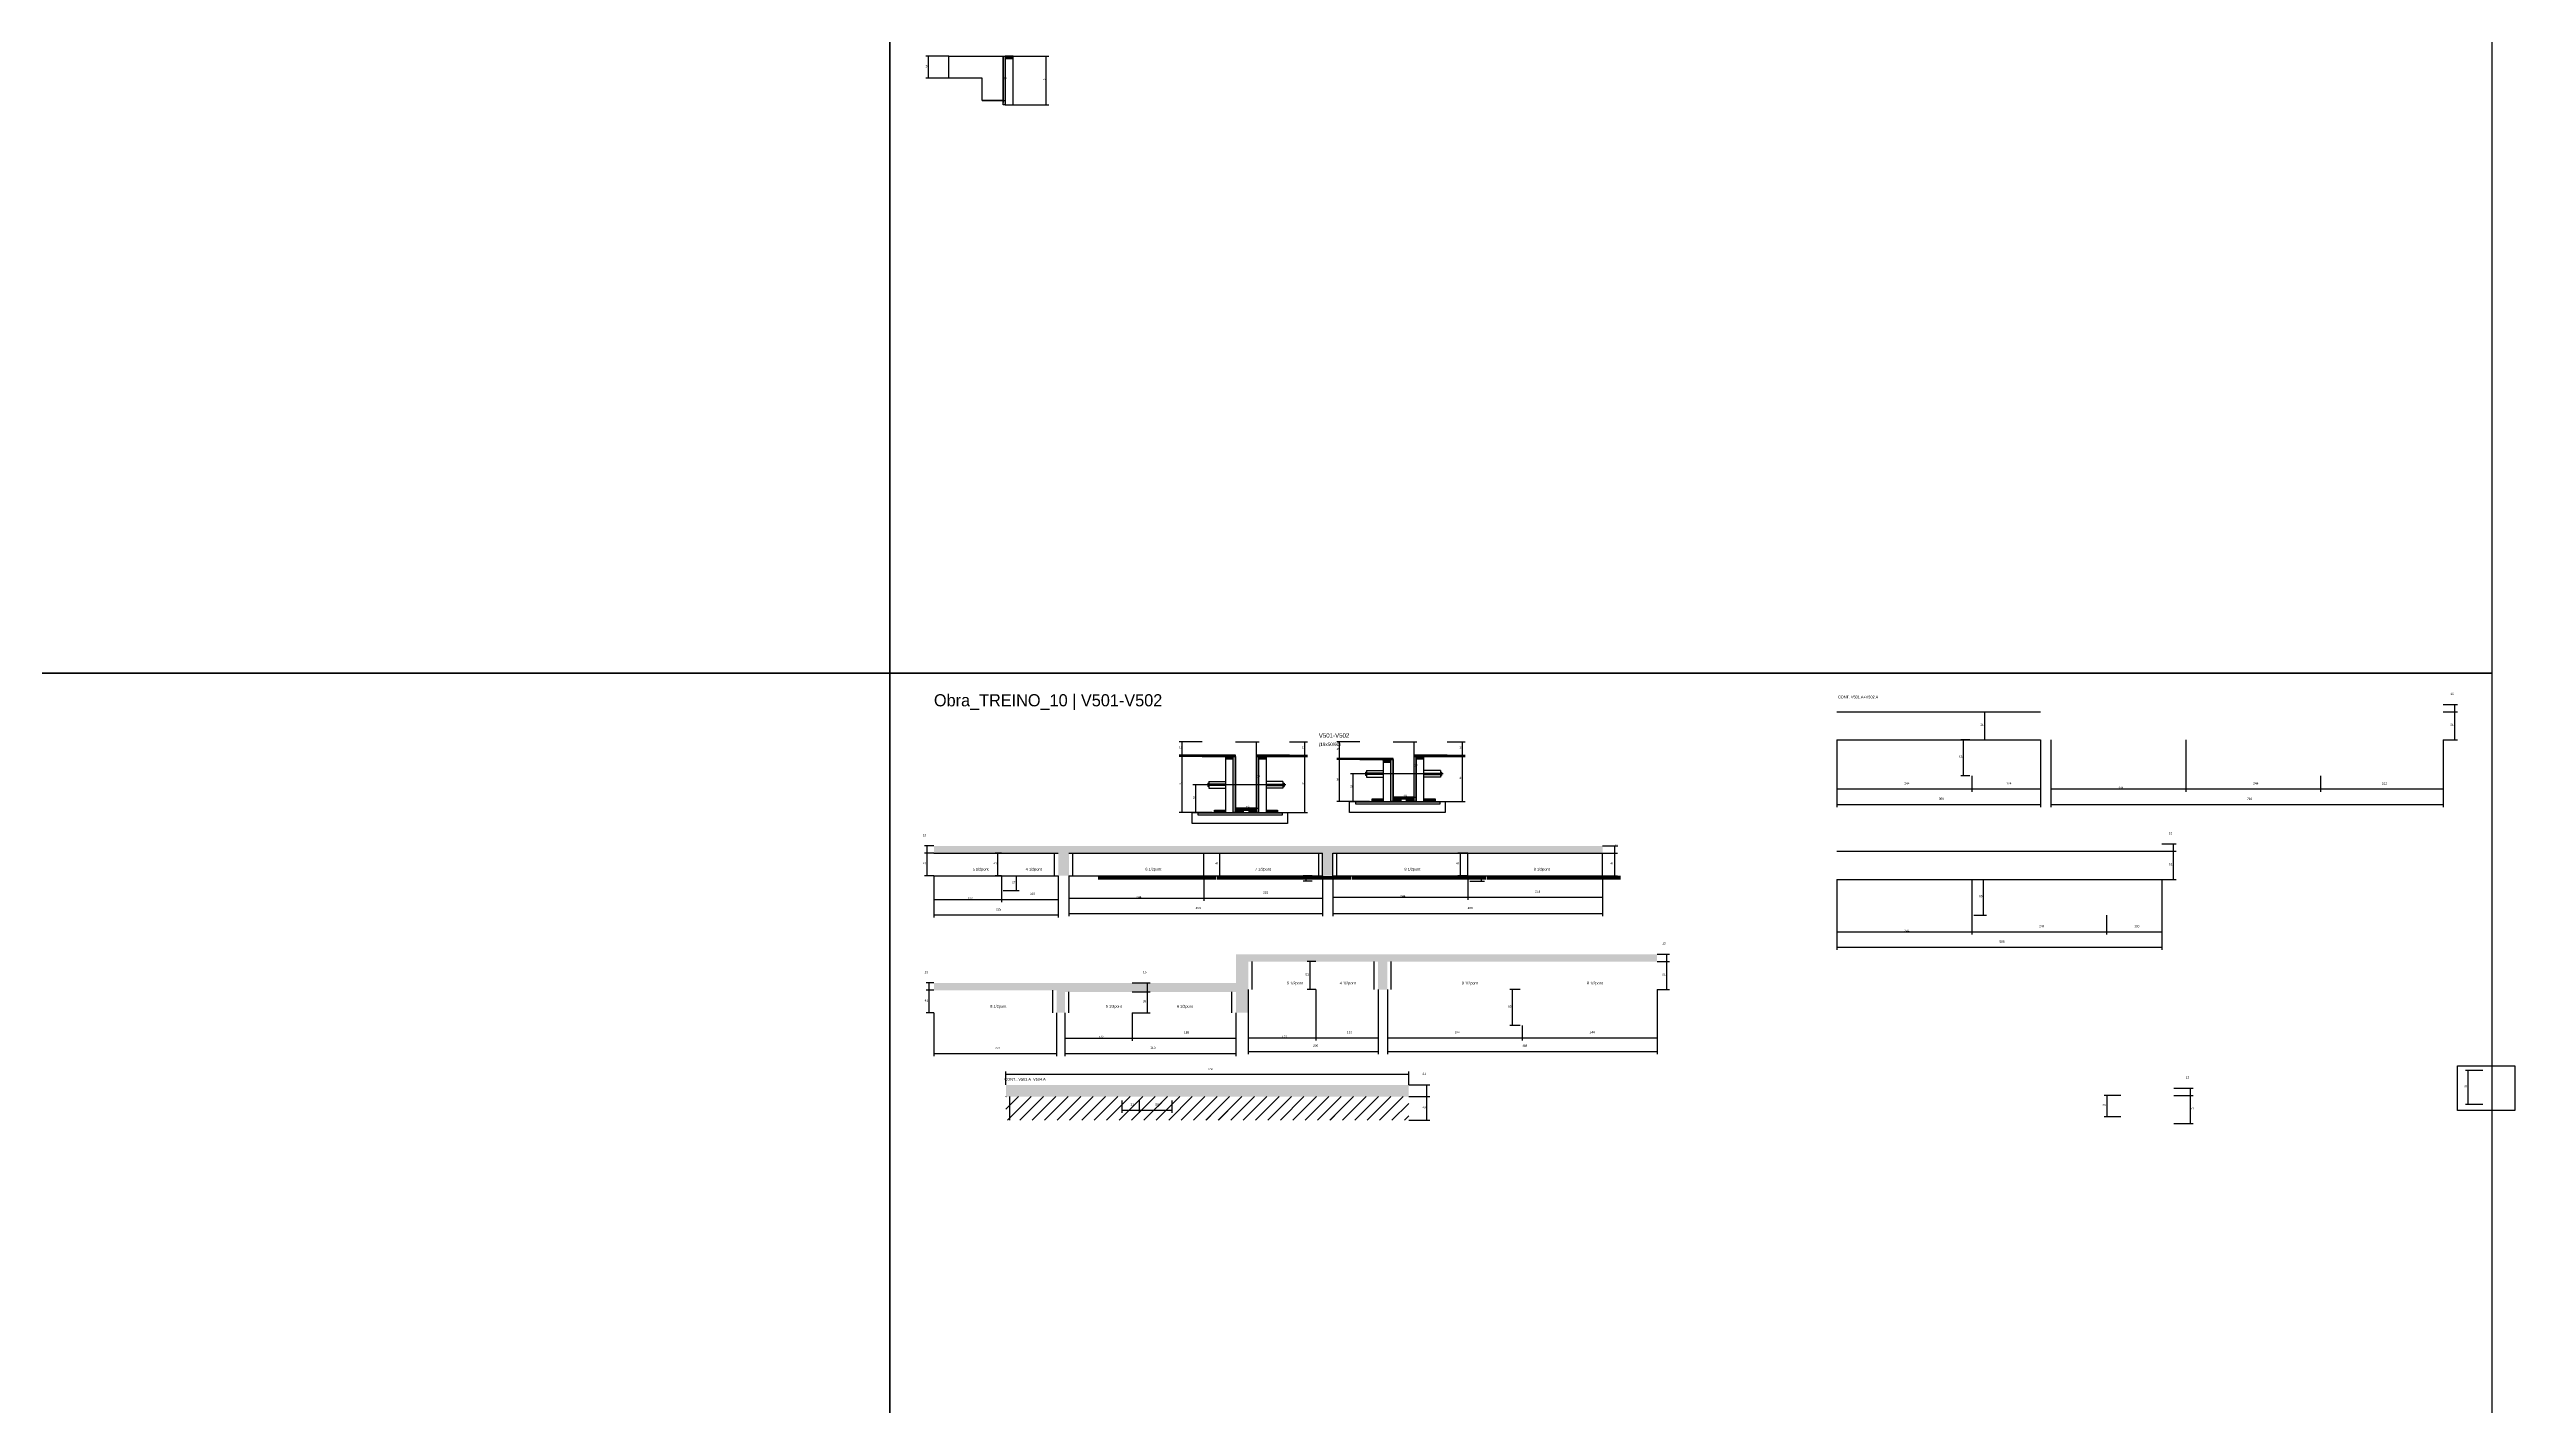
# Model space of a CAD drawing. Header units: metres. Extents: x -41 to 34840, y -36000 to 1848.
# Drawn here: x 30379 to 34840, y -17526 to -15071 of the extents above; entities that cross this region are included whole.
import ezdxf

# ---------------------------------------------------------------- set-up
doc = ezdxf.new("R2010")
doc.units = ezdxf.units.M
for name, color, linetype in [('barrote', 126, 'Continuous'), ('CELL_BORDER', 8, 'Continuous'), ('CONCRETO', 251, 'Continuous'), ('COTA', 4, 'Continuous'), ('Cota Seção (2x)', 4, 'Continuous'), ('Hachura', 253, 'Continuous'), ('LABEL_ID', 3, 'Continuous'), ('Madeira', 126, 'Continuous'), ('NOMENCLATURA', 7, 'Continuous'), ('Painéis', 200, 'Continuous'), ('SARR_2.2x7', 40, 'Continuous'), ('SCO-___-LAJ', 4, 'Continuous'), ('TENSOR', 2, 'Continuous'), ('Texto Seção', 7, 'Continuous')]:
    doc.layers.add(name, color=color, linetype=linetype)

msp = doc.modelspace()

# ---------------------------------------------------------------- hatches: boundary and pattern name
at = {"layer": 'COTA'}
h = msp.add_hatch(dxfattribs=at)
h.set_pattern_fill('AR-CONC', scale=0.03)
h.paths.add_polyline_path([(32683.2, -16525.8), (32683.2, -16566.6), (32701.9, -16566.6), (32701.9, -16525.8), (33189.9, -16525.8), (33189.9, -16512.6), (31980, -16512.6), (31980, -16525.8), (32204.9, -16525.8), (32204.9, -16566.6), (32224.2, -16566.6), (32224.2, -16525.8)])
h = msp.add_hatch(dxfattribs=at)
h.set_pattern_fill('AR-CONC', scale=0.03)
h.paths.add_polyline_path([(32548.8, -16772.7), (32548.8, -16721.9), (32783.8, -16721.9), (32783.8, -16772.7), (32800.5, -16772.7), (32800.5, -16721.9), (33288.5, -16721.9), (33288.5, -16708.7), (32526.3, -16708.7), (32526.3, -16760.7), (31980, -16760.7), (31980, -16773.9), (32201.9, -16773.9), (32201.9, -16814.7), (32216.9, -16814.7), (32216.9, -16776.9), (32526.3, -16776.9), (32526.3, -16814.7), (32548.8, -16814.7)])
h = msp.add_hatch(dxfattribs=at)
h.set_pattern_fill('AR-CONC', scale=0.03)
h.paths.add_polyline_path([(32410.1, -16945.1), (32320.1, -16945.1), (32128, -16945.1), (32110.2, -16945.1), (32110.2, -16966.3), (32128.1, -16966.3), (32320.2, -16966.3), (32410.2, -16966.3), (32839.3, -16966.3), (32839.3, -16945.1)])
at = {"layer": 'Hachura'}
h = msp.add_hatch(color=8, dxfattribs=at)
h.dxf.hatch_style = 1
h.paths.add_polyline_path([(32105.1, -15083.3), (32109.1, -15083.3), (32109.1, -15083.3), (32109.1, -15171.3), (32109.1, -15171.3), (32105.1, -15171.3), (32105.1, -15171.3), (32105.1, -15083.3)])
h = msp.add_hatch(dxfattribs=at)
h.set_pattern_fill('ANSI31', scale=0.5)
h.paths.add_polyline_path([(32123.1, -15087.7), (32123.1, -15083.3), (32123.1, -15083.3), (32109.1, -15083.3), (32109.1, -15083.3), (32109.1, -15087.7), (32109.1, -15087.7), (32123.1, -15087.7)])
h = msp.add_hatch(color=8, dxfattribs=at)
h.dxf.hatch_style = 1
h.paths.add_polyline_path([(32525.6, -16350.5), (32525.6, -16348.1), (32525.6, -16348.1), (32465.6, -16348.1), (32465.6, -16348.1), (32465.6, -16350.5), (32465.6, -16350.5), (32525.6, -16350.5)])
h = msp.add_hatch(dxfattribs=at)
h.set_pattern_fill('ANSI31', scale=0.5)
h.paths.add_polyline_path([(32521.6, -16354.9), (32521.6, -16350.5), (32521.6, -16350.5), (32507.6, -16350.5), (32507.6, -16350.5), (32507.6, -16354.9), (32507.6, -16354.9), (32521.6, -16354.9)])
h = msp.add_hatch(color=8, dxfattribs=at)
h.dxf.hatch_style = 1
h.paths.add_polyline_path([(32521.6, -16350.5), (32525.6, -16350.5), (32525.6, -16350.5), (32525.6, -16452.1), (32525.6, -16452.1), (32521.6, -16452.1), (32521.6, -16452.1), (32521.6, -16350.5)])
h = msp.add_hatch(color=8, dxfattribs=at)
h.dxf.hatch_style = 1
h.paths.add_polyline_path([(32623.6, -16350.5), (32623.6, -16348.1), (32623.6, -16348.1), (32563.6, -16348.1), (32563.6, -16348.1), (32563.6, -16350.5), (32563.6, -16350.5), (32623.6, -16350.5)])
h = msp.add_hatch(color=8, dxfattribs=at)
h.dxf.hatch_style = 1
h.paths.add_polyline_path([(32563.6, -16350.5), (32567.6, -16350.5), (32567.6, -16350.5), (32567.6, -16452.1), (32567.6, -16452.1), (32563.6, -16452.1), (32563.6, -16452.1), (32563.6, -16350.5)])
h = msp.add_hatch(dxfattribs=at)
h.set_pattern_fill('ANSI31', scale=0.5)
h.paths.add_polyline_path([(32581.6, -16354.9), (32581.6, -16350.5), (32581.6, -16350.5), (32567.6, -16350.5), (32567.6, -16350.5), (32567.6, -16354.9), (32567.6, -16354.9), (32581.6, -16354.9)])
h = msp.add_hatch(color=8, dxfattribs=at)
h.dxf.hatch_style = 1
h.paths.add_polyline_path([(32810.7, -16356.5), (32810.7, -16354.1), (32810.7, -16354.1), (32750.7, -16354.1), (32750.7, -16354.1), (32750.7, -16356.5), (32750.7, -16356.5), (32810.7, -16356.5)])
h = msp.add_hatch(dxfattribs=at)
h.set_pattern_fill('ANSI31', scale=0.5)
h.paths.add_polyline_path([(32806.7, -16360.9), (32806.7, -16356.5), (32806.7, -16356.5), (32792.7, -16356.5), (32792.7, -16356.5), (32792.7, -16360.9), (32792.7, -16360.9), (32806.7, -16360.9)])
h = msp.add_hatch(color=8, dxfattribs=at)
h.dxf.hatch_style = 1
h.paths.add_polyline_path([(32806.7, -16356.5), (32810.7, -16356.5), (32810.7, -16356.5), (32810.7, -16432.1), (32810.7, -16432.1), (32806.7, -16432.1), (32806.7, -16432.1), (32806.7, -16356.5)])
h = msp.add_hatch(color=8, dxfattribs=at)
h.dxf.hatch_style = 1
h.paths.add_polyline_path([(32908.7, -16350.5), (32908.7, -16348.1), (32908.7, -16348.1), (32848.7, -16348.1), (32848.7, -16348.1), (32848.7, -16350.5), (32848.7, -16350.5), (32908.7, -16350.5)])
h = msp.add_hatch(color=8, dxfattribs=at)
h.dxf.hatch_style = 1
h.paths.add_polyline_path([(32848.7, -16350.5), (32852.7, -16350.5), (32852.7, -16350.5), (32852.7, -16432.1), (32852.7, -16432.1), (32848.7, -16432.1), (32848.7, -16432.1), (32848.7, -16350.5)])
h = msp.add_hatch(dxfattribs=at)
h.set_pattern_fill('ANSI31', scale=0.5)
h.paths.add_polyline_path([(32866.7, -16354.9), (32866.7, -16350.5), (32866.7, -16350.5), (32852.7, -16350.5), (32852.7, -16350.5), (32852.7, -16354.9), (32852.7, -16354.9), (32866.7, -16354.9)])
h = msp.add_hatch(dxfattribs=at)
h.set_pattern_fill('ANSI31', scale=0.5)
h.paths.add_polyline_path([(32487.6, -16452.1), (32487.6, -16447.7), (32487.6, -16447.7), (32507.6, -16447.7), (32507.6, -16447.7), (32507.6, -16452.1), (32507.6, -16452.1), (32487.6, -16452.1)])
h = msp.add_hatch(color=8, dxfattribs=at)
h.dxf.hatch_style = 1
h.paths.add_polyline_path([(32563.6, -16447.7), (32563.6, -16444.1), (32563.6, -16444.1), (32525.6, -16444.1), (32525.6, -16444.1), (32525.6, -16447.7), (32525.6, -16447.7), (32563.6, -16447.7)])
h = msp.add_hatch(dxfattribs=at)
h.set_pattern_fill('ANSI31', scale=0.5)
h.paths.add_polyline_path([(32525.6, -16452.1), (32525.6, -16447.7), (32525.6, -16447.7), (32539.6, -16447.7), (32539.6, -16447.7), (32539.6, -16452.1), (32539.6, -16452.1), (32525.6, -16452.1)])
h = msp.add_hatch(dxfattribs=at)
h.set_pattern_fill('ANSI31', scale=0.5)
h.paths.add_polyline_path([(32563.6, -16452.1), (32563.6, -16447.7), (32563.6, -16447.7), (32549.6, -16447.7), (32549.6, -16447.7), (32549.6, -16452.1), (32549.6, -16452.1), (32563.6, -16452.1)])
h = msp.add_hatch(dxfattribs=at)
h.set_pattern_fill('ANSI31', scale=0.5)
h.paths.add_polyline_path([(32581.6, -16452.1), (32581.6, -16447.7), (32581.6, -16447.7), (32601.6, -16447.7), (32601.6, -16447.7), (32601.6, -16452.1), (32601.6, -16452.1), (32581.6, -16452.1)])
h = msp.add_hatch(dxfattribs=at)
h.set_pattern_fill('ANSI31', scale=0.5)
h.paths.add_polyline_path([(32772.7, -16432.1), (32772.7, -16427.7), (32772.7, -16427.7), (32792.7, -16427.7), (32792.7, -16427.7), (32792.7, -16432.1), (32792.7, -16432.1), (32772.7, -16432.1)])
h = msp.add_hatch(color=8, dxfattribs=at)
h.dxf.hatch_style = 1
h.paths.add_polyline_path([(32848.7, -16427.7), (32848.7, -16424.1), (32848.7, -16424.1), (32810.7, -16424.1), (32810.7, -16424.1), (32810.7, -16427.7), (32810.7, -16427.7), (32848.7, -16427.7)])
h = msp.add_hatch(dxfattribs=at)
h.set_pattern_fill('ANSI31', scale=0.5)
h.paths.add_polyline_path([(32810.7, -16432.1), (32810.7, -16427.7), (32810.7, -16427.7), (32824.7, -16427.7), (32824.7, -16427.7), (32824.7, -16432.1), (32824.7, -16432.1), (32810.7, -16432.1)])
h = msp.add_hatch(dxfattribs=at)
h.set_pattern_fill('ANSI31', scale=0.5)
h.paths.add_polyline_path([(32848.7, -16432.1), (32848.7, -16427.7), (32848.7, -16427.7), (32834.7, -16427.7), (32834.7, -16427.7), (32834.7, -16432.1), (32834.7, -16432.1), (32848.7, -16432.1)])
h = msp.add_hatch(dxfattribs=at)
h.set_pattern_fill('ANSI31', scale=0.5)
h.paths.add_polyline_path([(32866.7, -16432.1), (32866.7, -16427.7), (32866.7, -16427.7), (32886.7, -16427.7), (32886.7, -16427.7), (32886.7, -16432.1), (32886.7, -16432.1), (32866.7, -16432.1)])
h = msp.add_hatch(dxfattribs=at)
h.set_pattern_fill('ANSI31', scale=5)
h.paths.add_polyline_path([(32128.1, -16966.3), (32110.2, -16966.3), (32110.2, -17009.1), (32320.2, -17009.1), (32351.3, -17009.1), (32351.3, -16966.3), (32320.2, -16966.3)])
h = msp.add_hatch(dxfattribs=at)
h.set_pattern_fill('ANSI31', scale=5)
h.paths.add_polyline_path([(32595.3, -16966.3), (32410.2, -16966.3), (32351.3, -16966.3), (32351.3, -17009.1), (32410.2, -17009.1), (32595.3, -17009.1)])
h = msp.add_hatch(dxfattribs=at)
h.set_pattern_fill('ANSI31', scale=5)
h.paths.add_polyline_path([(32370, -16992.6), (32370, -16972), (32370, -16972), (32392.1, -16972), (32392.1, -16972), (32392.1, -16992.6), (32392.1, -16992.6), (32370, -16992.6)])
h = msp.add_hatch(dxfattribs=at)
h.set_pattern_fill('ANSI31', scale=5)
h.paths.add_polyline_path([(32465.8, -17008.3), (32465.8, -16992.1), (32465.8, -16992.1), (32533.3, -16992.1), (32533.3, -16992.1), (32533.3, -17008.3), (32533.3, -17008.3), (32465.8, -17008.3)])
h = msp.add_hatch(dxfattribs=at)
h.set_pattern_fill('ANSI31', scale=5)
h.paths.add_polyline_path([(32839.3, -16966.3), (32595.3, -16966.3), (32595.3, -17009.1), (32839.3, -17009.1)])
h = msp.add_hatch(dxfattribs=at)
h.set_pattern_fill('ANSI31', scale=5)
h.paths.add_polyline_path([(32681.3, -17008.2), (32748.9, -17008.2), (32748.9, -17008.2), (32754.4, -16992.2), (32754.4, -16992.2), (32686.8, -16992.2), (32686.8, -16992.2), (32681.3, -17008.2)])

# ---------------------------------------------------------------- linework, layer by layer
for p, q in [((32475.6, -16399.1), (32475.6, -16405.1)), ((32475.6, -16399.1), (32477.6, -16399.1)), ((32477.6, -16405.1), (32475.6, -16405.1)), ((32477.6, -16396.1), (32477.6, -16408.1)), ((32477.6, -16396.1), (32507.6, -16396.1)), ((32507.6, -16401.1), (32477.6, -16401.1)), ((32507.6, -16403.1), (32477.6, -16403.1)), ((32477.6, -16408.1), (32507.6, -16408.1)), ((32611.6, -16396.1), (32581.6, -16396.1)), ((32581.6, -16401.1), (32611.6, -16401.1)), ((32581.6, -16403.1), (32611.6, -16403.1)), ((32611.6, -16408.1), (32581.6, -16408.1)), ((32611.6, -16396.1), (32611.6, -16408.1)), ((32611.6, -16399.1), (32613.6, -16399.1)), ((32611.6, -16405.1), (32613.6, -16405.1)), ((32613.6, -16399.1), (32613.6, -16405.1)), ((32760.7, -16379.1), (32760.7, -16385.1)), ((32760.7, -16379.1), (32762.7, -16379.1)), ((32762.7, -16385.1), (32760.7, -16385.1)), ((32762.7, -16376.1), (32762.7, -16388.1)), ((32762.7, -16376.1), (32792.7, -16376.1)), ((32792.7, -16381.1), (32762.7, -16381.1)), ((32792.7, -16383.1), (32762.7, -16383.1)), ((32762.7, -16388.1), (32792.7, -16388.1)), ((32896.7, -16376.1), (32866.7, -16376.1)), ((32866.7, -16381.1), (32896.7, -16381.1)), ((32866.7, -16383.1), (32896.7, -16383.1)), ((32896.7, -16388.1), (32866.7, -16388.1)), ((32896.7, -16376.1), (32896.7, -16388.1)), ((32896.7, -16379.1), (32898.7, -16379.1)), ((32896.7, -16385.1), (32898.7, -16385.1)), ((32898.7, -16379.1), (32898.7, -16385.1))]:
    msp.add_line(p, q)
msp.add_lwpolyline([(34737.1, -16910.6), (34840.5, -16910.6), (34840.5, -16991.2), (34737.1, -16991.2)], close=True)
at = {"layer": 'barrote'}
for points in [[(32620, -16472.1), (32447, -16472.1), (32447, -16452.1), (32620, -16452.1)], [(32905.1, -16452.1), (32732.1, -16452.1), (32732.1, -16432.1), (32905.1, -16432.1)]]:
    msp.add_lwpolyline(points, close=True, dxfattribs=at)
at = {"layer": 'CELL_BORDER'}
for points in [[(29000, -16200), (31900, -16200), (31900, -14400), (29000, -14400)], [(31900, -16200), (34800, -16200), (34800, -14400), (31900, -14400)], [(29000, -18000), (31900, -18000), (31900, -16200), (29000, -16200)], [(31900, -18000), (34800, -18000), (34800, -16200), (31900, -16200)]]:
    msp.add_lwpolyline(points, close=True, dxfattribs=at)
at = {"layer": 'CONCRETO'}
msp.add_lwpolyline([(32067.1, -15123.3), (32007.1, -15123.3), (32007.1, -15083.3), (32067.1, -15083.3), (32067.1, -15083.3), (32105.1, -15083.3), (32105.1, -15166.9), (32105.1, -15166.9), (32105.1, -15163.3), (32067.1, -15163.3)], close=True, dxfattribs=at)
at = {"layer": 'COTA'}
for p, q in [((32007.1, -15083.3), (31965.4, -15083.3)), ((32007.1, -15123.3), (31965.4, -15123.3)), ((31970.4, -15123.3), (31970.4, -15083.3)), ((32123.1, -15083.3), (32188.1, -15083.3)), ((32183.1, -15171.3), (32183.1, -15083.3)), ((32123.1, -15171.3), (32188.1, -15171.3)), ((33858.1, -16270), (33886.6, -16270)), ((33881.6, -16320.8), (33881.6, -16270)), ((34711.3, -16256.8), (34737.2, -16256.8)), ((34711.3, -16270), (34737.2, -16270)), ((34711.3, -16270), (34737.2, -16270)), ((34732.2, -16270), (34732.2, -16256.8)), ((34732.2, -16320.8), (34732.2, -16270)), ((32465.6, -16324.1), (32423.9, -16324.1)), ((32428.9, -16348.1), (32428.9, -16324.1)), ((32623.6, -16324.1), (32656.2, -16324.1)), ((32651.2, -16348.1), (32651.2, -16324.1)), ((32750.7, -16324.1), (32709, -16324.1)), ((32714, -16354.1), (32714, -16324.1)), ((32908.7, -16324.1), (32941.3, -16324.1)), ((32936.3, -16348.1), (32936.3, -16324.1)), ((33614.1, -16320.8), (33614.1, -16414.6)), ((33614.1, -16320.8), (33614.1, -16442.5)), ((33854.6, -16320.8), (33838, -16320.8)), ((33843, -16385.8), (33843, -16320.8)), ((33858.1, -16320.8), (33886.6, -16320.8)), ((33982.6, -16320.8), (33982.6, -16414.6)), ((33982.6, -16320.8), (33982.6, -16442.5)), ((34001.3, -16320.8), (34001.3, -16414.6)), ((34001.3, -16320.8), (34001.3, -16442.5)), ((34245.3, -16320.8), (34245.3, -16414.6)), ((34711.3, -16320.8), (34711.3, -16442.5)), ((34711.3, -16320.8), (34737.2, -16320.8)), ((34711.3, -16320.8), (34711.3, -16414.6)), ((32465.6, -16348.1), (32423.9, -16348.1)), ((32465.6, -16350.5), (32423.9, -16350.5)), ((32428.9, -16452.1), (32428.9, -16350.5)), ((32581.6, -16350.5), (32656.2, -16350.5)), ((32623.6, -16348.1), (32656.2, -16348.1)), ((32651.2, -16452.1), (32651.2, -16350.5)), ((32750.7, -16354.1), (32709, -16354.1)), ((32750.7, -16356.5), (32709, -16356.5)), ((32714, -16432.1), (32714, -16356.5)), ((32866.7, -16350.5), (32941.3, -16350.5)), ((32908.7, -16348.1), (32941.3, -16348.1)), ((32936.3, -16432.1), (32936.3, -16350.5)), ((32472.3, -16402.1), (32448.7, -16402.1)), ((32453.7, -16452.1), (32453.7, -16402.1)), ((32757.4, -16382.1), (32733.8, -16382.1)), ((32738.8, -16432.1), (32738.8, -16382.1)), ((33614.1, -16409.6), (33858.1, -16409.6)), ((33854.6, -16385.8), (33838, -16385.8)), ((33858.1, -16385.8), (33858.1, -16414.6)), ((33858.1, -16385.8), (33858.1, -16414.6)), ((33858.1, -16409.6), (33982.6, -16409.6)), ((34001.3, -16409.6), (34245.3, -16409.6)), ((34245.4, -16385.8), (34245.4, -16414.6)), ((34245.4, -16409.6), (34489.3, -16409.6)), ((34489.3, -16385.8), (34489.3, -16414.6)), ((34489.3, -16385.8), (34489.3, -16414.6)), ((34489.3, -16409.6), (34711.3, -16409.6)), ((32483.2, -16452.1), (32423.9, -16452.1)), ((32472.3, -16452.1), (32448.7, -16452.1)), ((32581.6, -16452.1), (32656.2, -16452.1)), ((32768.3, -16432.1), (32709, -16432.1)), ((32757.4, -16432.1), (32733.8, -16432.1)), ((32866.7, -16432.1), (32941.3, -16432.1)), ((33614.1, -16437.5), (33982.6, -16437.5)), ((34001.3, -16437.5), (34711.3, -16437.5)), ((31980, -16512.6), (31962.9, -16512.6)), ((31980, -16525.8), (31962.9, -16525.8)), ((31980, -16525.8), (31962.9, -16525.8)), ((31967.9, -16525.8), (31967.9, -16512.6)), ((31967.9, -16566.6), (31967.9, -16525.8)), ((32102, -16525.8), (32090.8, -16525.8)), ((32095.8, -16566.6), (32095.8, -16525.8)), ((32468.2, -16525.8), (32502.1, -16525.8)), ((32497.1, -16566.6), (32497.1, -16525.8)), ((32945.9, -16525.8), (32927.9, -16525.8)), ((32932.9, -16566.6), (32932.9, -16525.8)), ((33189.9, -16512.6), (33217.1, -16512.6)), ((33189.9, -16525.8), (33217.1, -16525.8)), ((33189.9, -16525.8), (33217.1, -16525.8)), ((33212.1, -16525.8), (33212.1, -16512.6)), ((33212.1, -16566.6), (33212.1, -16525.8)), ((34202.1, -16509.1), (34227.9, -16509.1)), ((34202.1, -16522.3), (34227.9, -16522.3)), ((34202.1, -16522.3), (34227.9, -16522.3)), ((34222.9, -16522.3), (34222.9, -16509.1)), ((34222.9, -16573.1), (34222.9, -16522.3)), ((31980, -16566.6), (31962.9, -16566.6)), ((31980, -16566.6), (31980, -16614.5)), ((31980, -16566.6), (31980, -16642.4)), ((32102, -16566.6), (32090.8, -16566.6)), ((32102, -16566.6), (32102, -16614.5)), ((32102, -16566.6), (32102, -16614.5)), ((32105.5, -16566.6), (32134.3, -16566.6)), ((32105.5, -16593.6), (32134.3, -16593.6)), ((32129.3, -16593.6), (32129.3, -16566.6)), ((32204.9, -16566.6), (32204.9, -16614.5)), ((32204.9, -16566.6), (32204.9, -16642.4)), ((32224.2, -16566.6), (32224.2, -16612.1)), ((32224.2, -16566.6), (32224.2, -16640)), ((32468.2, -16566.6), (32468.2, -16612.1)), ((32468.2, -16566.6), (32468.2, -16612.1)), ((32468.2, -16566.6), (32502.1, -16566.6)), ((32664.7, -16566.6), (32648.3, -16566.6)), ((32664.7, -16576.6), (32648.3, -16576.6)), ((32653.3, -16576.6), (32653.3, -16566.6)), ((32683.2, -16566.6), (32683.2, -16612.1)), ((32683.2, -16566.6), (32683.2, -16640)), ((32701.9, -16566.6), (32701.9, -16610.4)), ((32701.9, -16566.6), (32701.9, -16640)), ((32945.9, -16566.6), (32927.9, -16566.6)), ((32945.9, -16566.6), (32945.9, -16610.4)), ((32945.9, -16566.6), (32945.9, -16610.4)), ((32949.5, -16566.6), (32976.1, -16566.6)), ((32949.5, -16576.6), (32976.1, -16576.6)), ((32971.1, -16576.6), (32971.1, -16566.6)), ((33189.9, -16566.6), (33189.9, -16610.4)), ((33189.9, -16566.6), (33189.9, -16640)), ((33189.9, -16566.6), (33217.1, -16566.6)), ((33614.1, -16573.1), (33614.1, -16673)), ((33614.1, -16573.1), (33614.1, -16700.9)), ((33858.1, -16573.1), (33858.1, -16673)), ((33858.1, -16573.1), (33858.1, -16673)), ((33861.6, -16573.1), (33884.5, -16573.1)), ((33879.5, -16638.1), (33879.5, -16573.1)), ((34202.1, -16573.1), (34202.1, -16700.9)), ((34202.1, -16573.1), (34202.1, -16673)), ((34202.1, -16573.1), (34227.9, -16573.1)), ((31980, -16609.5), (32102, -16609.5)), ((31980, -16637.4), (32204.9, -16637.4)), ((32102, -16609.5), (32204.9, -16609.5)), ((32224.2, -16607.1), (32468.2, -16607.1)), ((32224.2, -16635), (32683.2, -16635)), ((32468.2, -16607.1), (32683.2, -16607.1)), ((32701.9, -16605.4), (32945.9, -16605.4)), ((32701.9, -16635), (33189.9, -16635)), ((32945.9, -16605.4), (33189.9, -16605.4)), ((33861.6, -16638.1), (33884.5, -16638.1)), ((34102.1, -16638.1), (34102.1, -16673)), ((34102.1, -16638.1), (34102.1, -16673)), ((33614.1, -16668), (33858.1, -16668)), ((33858.1, -16668), (34102.1, -16668)), ((34102.1, -16668), (34202.1, -16668)), ((32670.8, -16721.9), (32655.5, -16721.9)), ((32660.5, -16772.7), (32660.5, -16721.9)), ((33288.5, -16708.7), (33311.1, -16708.7)), ((33288.5, -16721.9), (33311.1, -16721.9)), ((33288.5, -16721.9), (33311.1, -16721.9)), ((33306.1, -16721.9), (33306.1, -16708.7)), ((33306.1, -16772.7), (33306.1, -16721.9)), ((33614.1, -16695.9), (34202.1, -16695.9)), ((31980, -16760.7), (31966.2, -16760.7)), ((31980, -16773.9), (31966.2, -16773.9)), ((31980, -16773.9), (31966.2, -16773.9)), ((31971.2, -16773.9), (31971.2, -16760.7)), ((31971.2, -16814.7), (31971.2, -16773.9)), ((32338.9, -16760.7), (32371.4, -16760.7)), ((32366.4, -16776.9), (32366.4, -16760.7)), ((32548.8, -16772.7), (32548.8, -16865)), ((32548.8, -16772.7), (32548.8, -16889.5)), ((32670.8, -16772.7), (32655.5, -16772.7)), ((32670.8, -16772.7), (32670.8, -16865)), ((32670.8, -16772.7), (32670.8, -16865)), ((32783.8, -16772.7), (32783.8, -16865)), ((32783.8, -16772.7), (32783.8, -16889.5)), ((32800.5, -16772.7), (32800.5, -16865)), ((32800.5, -16772.7), (32800.5, -16889.5)), ((33041, -16772.7), (33022.2, -16772.7)), ((33027.2, -16837.7), (33027.2, -16772.7)), ((33288.5, -16772.7), (33288.5, -16889.5)), ((33288.5, -16772.7), (33311.1, -16772.7)), ((31980, -16814.7), (31966.2, -16814.7)), ((31980, -16814.7), (31980, -16893.4)), ((32201.9, -16814.7), (32201.9, -16893.4)), ((32216.9, -16814.7), (32216.9, -16865.4)), ((32216.9, -16814.7), (32216.9, -16893.4)), ((32338.9, -16776.9), (32371.4, -16776.9)), ((32338.9, -16776.9), (32371.4, -16776.9)), ((32338.9, -16814.7), (32338.9, -16865.4)), ((32338.9, -16814.7), (32338.9, -16865.4)), ((32338.9, -16814.7), (32371.4, -16814.7)), ((32366.4, -16814.7), (32366.4, -16776.9)), ((32526.3, -16814.7), (32526.3, -16865.4)), ((32526.3, -16814.7), (32526.3, -16893.4)), ((32216.9, -16860.4), (32338.9, -16860.4)), ((32338.9, -16860.4), (32526.3, -16860.4)), ((32548.8, -16860), (32670.8, -16860)), ((32670.8, -16860), (32783.8, -16860)), ((32800.5, -16860), (33044.5, -16860)), ((33041, -16837.7), (33022.2, -16837.7)), ((33044.5, -16837.7), (33044.5, -16865)), ((33044.5, -16837.7), (33044.5, -16865)), ((33044.5, -16860), (33288.5, -16860)), ((33288.5, -16837.7), (33288.5, -16865)), ((31980, -16888.4), (32201.9, -16888.4)), ((32216.9, -16888.4), (32526.3, -16888.4)), ((32548.8, -16884.5), (32783.8, -16884.5)), ((32800.5, -16884.5), (33288.5, -16884.5)), ((32110.2, -16945.1), (32110.2, -16921)), ((32110.2, -16926), (32839.3, -16926)), ((32839.3, -16945.1), (32839.3, -16921)), ((32839.3, -16945.1), (32877.2, -16945.1)), ((32872.2, -16966.3), (32872.2, -16945.1)), ((34223.8, -16951), (34258.8, -16951)), ((34253.8, -16964.2), (34253.8, -16951)), ((32320.2, -16973.3), (32320.2, -16995.9)), ((32320.2, -16990.9), (32351.3, -16990.9)), ((32351.3, -16973.3), (32351.3, -16995.9)), ((32351.3, -16973.3), (32351.3, -16995.9)), ((32351.3, -16990.9), (32410.2, -16990.9)), ((32410.2, -16973.3), (32410.2, -16995.9)), ((32839.3, -16966.3), (32877.2, -16966.3)), ((32839.3, -16966.3), (32877.2, -16966.3)), ((32872.2, -17009.1), (32872.2, -16966.3)), ((34127.8, -16964.2), (34097.9, -16964.2)), ((34102.9, -17003), (34102.9, -16964.2)), ((34223.8, -16964.2), (34258.8, -16964.2)), ((34223.8, -16964.2), (34258.8, -16964.2)), ((34253.8, -17015), (34253.8, -16964.2)), ((32839.3, -17009.1), (32877.2, -17009.1)), ((34127.8, -17003), (34097.9, -17003)), ((34223.8, -17015), (34258.8, -17015))]:
    msp.add_line(p, q, dxfattribs=at)
at = {"layer": 'Cota Seção (2x)'}
for p, q in [((32067.1, -15083.3), (32110.1, -15083.3)), ((32105.1, -15163.3), (32105.1, -15083.3)), ((32067.1, -15163.3), (32110.1, -15163.3)), ((32525.6, -16324.1), (32568.6, -16324.1)), ((32563.6, -16444.1), (32563.6, -16324.1)), ((32810.7, -16324.1), (32853.7, -16324.1)), ((32848.7, -16424.1), (32848.7, -16324.1)), ((32525.6, -16452.1), (32525.6, -16439.1)), ((32525.6, -16444.1), (32568.6, -16444.1)), ((32525.6, -16444.1), (32563.6, -16444.1)), ((32563.6, -16452.1), (32563.6, -16439.1)), ((32810.7, -16432.1), (32810.7, -16419.1)), ((32810.7, -16424.1), (32853.7, -16424.1)), ((32810.7, -16424.1), (32848.7, -16424.1)), ((32848.7, -16432.1), (32848.7, -16419.1)), ((34783, -16918.8), (34751.6, -16918.8)), ((34756.6, -16980.8), (34756.6, -16918.8)), ((34783, -16980.8), (34751.6, -16980.8))]:
    msp.add_line(p, q, dxfattribs=at)
at = {"layer": 'Madeira'}
for points in [[(32123.1, -15087.7), (32123.1, -15083.3), (32109.1, -15083.3), (32109.1, -15087.7)], [(32123.1, -15083.3), (32109.1, -15083.3), (32109.1, -15171.3), (32123.1, -15171.3)], [(32521.6, -16354.9), (32521.6, -16350.5), (32507.6, -16350.5), (32507.6, -16354.9)], [(32521.6, -16350.5), (32507.6, -16350.5), (32507.6, -16452.1), (32521.6, -16452.1)], [(32581.6, -16354.9), (32581.6, -16350.5), (32567.6, -16350.5), (32567.6, -16354.9)], [(32581.6, -16350.5), (32567.6, -16350.5), (32567.6, -16452.1), (32581.6, -16452.1)], [(32806.7, -16360.9), (32806.7, -16356.5), (32792.7, -16356.5), (32792.7, -16360.9)], [(32806.7, -16356.5), (32792.7, -16356.5), (32792.7, -16432.1), (32806.7, -16432.1)], [(32866.7, -16354.9), (32866.7, -16350.5), (32852.7, -16350.5), (32852.7, -16354.9)], [(32866.7, -16350.5), (32852.7, -16350.5), (32852.7, -16432.1), (32866.7, -16432.1)], [(32620, -16472.1), (32447, -16472.1), (32447, -16452.1), (32620, -16452.1)], [(32487.6, -16452.1), (32487.6, -16447.7), (32507.6, -16447.7), (32507.6, -16452.1)], [(32525.6, -16452.1), (32525.6, -16447.7), (32539.6, -16447.7), (32539.6, -16452.1)], [(32563.6, -16452.1), (32563.6, -16447.7), (32549.6, -16447.7), (32549.6, -16452.1)], [(32581.6, -16452.1), (32581.6, -16447.7), (32601.6, -16447.7), (32601.6, -16452.1)], [(32905.1, -16452.1), (32732.1, -16452.1), (32732.1, -16432.1), (32905.1, -16432.1)], [(32772.7, -16432.1), (32772.7, -16427.7), (32792.7, -16427.7), (32792.7, -16432.1)], [(32810.7, -16432.1), (32810.7, -16427.7), (32824.7, -16427.7), (32824.7, -16432.1)], [(32848.7, -16432.1), (32848.7, -16427.7), (32834.7, -16427.7), (32834.7, -16432.1)], [(32866.7, -16432.1), (32866.7, -16427.7), (32886.7, -16427.7), (32886.7, -16432.1)]]:
    msp.add_lwpolyline(points, close=True, dxfattribs=at)
at = {"layer": 'Painéis'}
for p, q in [((33614.1, -16270), (33982.6, -16270)), ((33614.1, -16320.8), (33982.6, -16320.8)), ((32465.6, -16348.1), (32525.6, -16348.1)), ((32525.6, -16452.1), (32525.6, -16350.5)), ((32563.6, -16348.1), (32623.6, -16348.1)), ((32567.6, -16452.1), (32567.6, -16350.5)), ((32750.7, -16354.1), (32810.7, -16354.1)), ((32810.7, -16432.1), (32810.7, -16356.5)), ((32848.7, -16348.1), (32908.7, -16348.1)), ((32852.7, -16432.1), (32852.7, -16350.5)), ((32525.6, -16444.1), (32563.6, -16444.1)), ((32525.6, -16447.7), (32525.6, -16444.1)), ((32563.6, -16447.7), (32563.6, -16444.1)), ((32810.7, -16424.1), (32848.7, -16424.1)), ((32810.7, -16427.7), (32810.7, -16424.1)), ((32848.7, -16427.7), (32848.7, -16424.1)), ((31980, -16525.8), (32204.9, -16525.8)), ((32224.2, -16525.8), (32683.2, -16525.8)), ((32468.2, -16566.6), (32468.2, -16525.8)), ((32683.2, -16566.6), (32683.2, -16525.8)), ((32701.9, -16525.8), (33189.9, -16525.8)), ((32701.9, -16566.6), (32701.9, -16525.8)), ((32945.9, -16566.6), (32945.9, -16525.8)), ((33189.9, -16566.6), (33189.9, -16525.8)), ((33614.1, -16522.3), (34202.1, -16522.3)), ((31980, -16566.6), (32204.9, -16566.6)), ((32224.2, -16566.6), (32683.2, -16566.6)), ((32701.9, -16566.6), (33189.9, -16566.6)), ((33614.1, -16573.1), (34202.1, -16573.1))]:
    msp.add_line(p, q, dxfattribs=at)
for points in [[(32105.1, -15083.3), (32109.1, -15083.3), (32109.1, -15171.3), (32105.1, -15171.3)], [(32525.6, -16350.5), (32525.6, -16348.1), (32465.6, -16348.1), (32465.6, -16350.5)], [(32521.6, -16350.5), (32525.6, -16350.5), (32525.6, -16452.1), (32521.6, -16452.1)], [(32623.6, -16350.5), (32623.6, -16348.1), (32563.6, -16348.1), (32563.6, -16350.5)], [(32563.6, -16350.5), (32567.6, -16350.5), (32567.6, -16452.1), (32563.6, -16452.1)], [(32810.7, -16356.5), (32810.7, -16354.1), (32750.7, -16354.1), (32750.7, -16356.5)], [(32806.7, -16356.5), (32810.7, -16356.5), (32810.7, -16432.1), (32806.7, -16432.1)], [(32908.7, -16350.5), (32908.7, -16348.1), (32848.7, -16348.1), (32848.7, -16350.5)], [(32848.7, -16350.5), (32852.7, -16350.5), (32852.7, -16432.1), (32848.7, -16432.1)], [(32563.6, -16447.7), (32563.6, -16444.1), (32525.6, -16444.1), (32525.6, -16447.7)], [(32848.7, -16427.7), (32848.7, -16424.1), (32810.7, -16424.1), (32810.7, -16427.7)]]:
    msp.add_lwpolyline(points, close=True, dxfattribs=at)
at = {"layer": 'SARR_2.2x7'}
for p, q in [((32197.9, -16566.6), (32197.9, -16525.8)), ((32231.2, -16566.6), (32231.2, -16525.8)), ((32676.2, -16566.6), (32676.2, -16525.8)), ((32708.9, -16566.6), (32708.9, -16525.8)), ((32277.4, -16567.7), (32490.4, -16567.7)), ((32277.4, -16568.8), (32490.4, -16568.8)), ((32277.4, -16569.8), (32490.4, -16569.8)), ((32277.4, -16570.9), (32490.4, -16570.9)), ((32277.4, -16572), (32490.4, -16572)), ((32492.4, -16567.7), (32734.4, -16567.7)), ((32492.4, -16568.8), (32734.4, -16568.8)), ((32492.4, -16569.8), (32734.4, -16569.8)), ((32492.4, -16570.9), (32734.4, -16570.9)), ((32492.4, -16572), (32734.4, -16572)), ((32736.4, -16567.3), (32978.4, -16567.3)), ((32736.4, -16568), (32978.4, -16568)), ((32736.4, -16568.8), (32978.4, -16568.8)), ((32736.4, -16569.5), (32978.4, -16569.5)), ((32736.4, -16570.2), (32978.4, -16570.2)), ((32736.4, -16570.9), (32978.4, -16570.9)), ((32736.4, -16571.7), (32978.4, -16571.7)), ((32736.4, -16572.4), (32978.4, -16572.4)), ((32980.4, -16567.3), (33222.4, -16567.3)), ((32980.4, -16568), (33222.4, -16568)), ((32980.4, -16568.8), (33222.4, -16568.8)), ((32980.4, -16569.5), (33222.4, -16569.5)), ((32980.4, -16570.2), (33222.4, -16570.2)), ((32980.4, -16570.9), (33222.4, -16570.9)), ((32980.4, -16571.7), (33222.4, -16571.7)), ((32980.4, -16572.4), (33222.4, -16572.4)), ((32555.8, -16772.7), (32555.8, -16721.9)), ((32776.8, -16772.7), (32776.8, -16721.9)), ((32807.5, -16772.7), (32807.5, -16721.9)), ((32194.9, -16814.7), (32194.9, -16773.9)), ((32223.9, -16814.7), (32223.9, -16776.9)), ((32519.3, -16814.7), (32519.3, -16776.9)), ((32117.2, -17009.1), (32117.2, -16966.3))]:
    msp.add_line(p, q, dxfattribs=at)
at = {"layer": 'SCO-___-LAJ'}
for points in [[(32611, -16453.4), (32457.6, -16453.4), (32457.6, -16456.6), (32611, -16456.6)], [(32896.1, -16433.4), (32742.8, -16433.4), (32742.8, -16436.6), (32896.1, -16436.6)]]:
    msp.add_lwpolyline(points, close=True, dxfattribs=at)
at = {"layer": 'TENSOR'}
for p, q in [((32616.6, -16402.1), (32472.3, -16402.1)), ((32901.7, -16382.1), (32757.4, -16382.1))]:
    msp.add_line(p, q, dxfattribs=at)

# ---------------------------------------------------------------- texts
at = {"layer": 'COTA'}
for s, p in [('20', (31964.9, -15103.3)), ('44', (32177.6, -15127.3)), ('13', (34724, -16239.5)), ('51', (33873.5, -16295.4)), ('51', (34724, -16295.4)), ('12', (32423.4, -16336.1)), ('12', (32645.7, -16336.1)), ('15', (32708.5, -16339.1)), ('12', (32930.8, -16336.1)), ('65', (33834.9, -16353.3)), ('51', (32423.4, -16401.3)), ('51', (32645.7, -16401.3)), ('38', (32708.5, -16394.3)), ('25', (32733.3, -16407.1)), ('41', (32930.8, -16391.3)), ('244', (33736.1, -16401.5)), ('124', (33920.4, -16401.4)), ('244', (34123.3, -16409.6)), ('244', (34367.3, -16401.5)), ('222', (34600.3, -16401.6)), ('25', (32448.2, -16427.1)), ('368', (33798.4, -16429.2)), ('710', (34356.3, -16429.4)), ('13', (31959.7, -16495.2)), ('13', (34214.7, -16491.7)), ('41', (31959.8, -16546.2)), ('41', (32087.7, -16546.2)), ('41', (32489, -16546.2)), ('41', (32924.7, -16546.2)), ('41', (33204, -16546.2)), ('13', (33212.1, -16514.1)), ('51', (34214.8, -16547.7)), ('27', (32121.3, -16580.1)), ('215', (32575.7, -16599)), ('10', (32653.3, -16571.6)), ('10', (32971.1, -16571.6)), ('244', (33067.9, -16597.3)), ('122', (32041, -16609.5)), ('225', (32092.4, -16629.3)), ('103', (32153.4, -16601.3)), ('244', (32346.2, -16607.1)), ('459', (32453.7, -16626.9)), ('244', (32823.9, -16605.4)), ('488', (32945.9, -16627)), ('65', (33871.4, -16605.6)), ('244', (33736.1, -16668)), ('588', (33908.1, -16687.8)), ('244', (33980.1, -16659.9)), ('100', (34152.1, -16659.9)), ('13', (33297.9, -16691.3)), ('13', (31963, -16743.3)), ('16', (32358.3, -16743.1)), ('51', (32652.3, -16747.3)), ('51', (33298, -16747.3)), ('41', (31963.1, -16794.3)), ('38', (32358.1, -16795.8)), ('65', (33019.1, -16805.2)), ('122', (32277.9, -16860.4)), ('188', (32432.6, -16852.3)), ('122', (32609.8, -16860)), ('113', (32727.3, -16851.8)), ('244', (32922.5, -16851.9)), ('244', (33166.5, -16851.9)), ('222', (32090.9, -16880.4)), ('310', (32371.6, -16880.1)), ('235', (32666.3, -16876.3)), ('488', (33044.5, -16876.4)), ('729', (32474.7, -16918.4)), ('21', (32864.1, -16927.2)), ('13', (34245.5, -16933.6)), ('31', (32335.8, -16982.7)), ('59', (32380.8, -16982.7)), ('43', (32864.1, -16987.7)), ('39', (34094.7, -16983.6)), ('51', (34253.8, -16989.6))]:
    msp.add_text(s, height=4, dxfattribs=at).set_placement(p)
at = {"layer": 'Cota Seção (2x)'}
for s, p in [('40', (32105.1, -15125.1)), ('50', (32848.7, -16368.4)), ('60', (32563.6, -16388.4)), ('19', (32544.6, -16444.1)), ('19', (32829.7, -16424.1)), ('31', (34748.4, -16949.8))]:
    msp.add_text(s, height=4, dxfattribs=at).set_placement(p)
at = {"layer": 'LABEL_ID'}
msp.add_text('Obra_TREINO_10 | V501-V502', height=22, dxfattribs=at).set_placement((31980, -16260))
at = {"layer": 'NOMENCLATURA'}
for s, p in [('5 1/2pont', (32050.1, -16557.3)), ('4 1/2pont', (32146.1, -16557.3)), ('8 1/2pont', (32362.5, -16557.3)), ('7 1/2pont', (32561, -16557.3)), ('8 1/2pont', (32831.3, -16557.3)), ('8 1/2pont', (33065.4, -16557.3)), ('5 1/2pont', (32618.9, -16763.4)), ('4 1/2pont', (32714.3, -16763.4)), ('8 1/2pont', (32935.2, -16763.4)), ('8 1/2pont', (33161.7, -16763.4)), ('8 1/2pont', (32082, -16805.4)), ('5 1/2pont', (32291, -16805.4)), ('6 1/2pont', (32419.7, -16805.4))]:
    msp.add_text(s, height=5, dxfattribs=at).set_placement(p)
at = {"layer": 'Texto Seção'}
for s, height, p in [('CONT. V501.A+V502.A', 5, (33616, -16245.6)), ('V501-V502', 8, (32676.4, -16316.7)), ('(19x50/60)', 6, (32676.4, -16331.7)), ('CONT...V503.A+V504.A', 5, (32107.5, -16937.5))]:
    msp.add_text(s, height=height, dxfattribs=at).set_placement(p)

doc.saveas('drawing.dxf')
